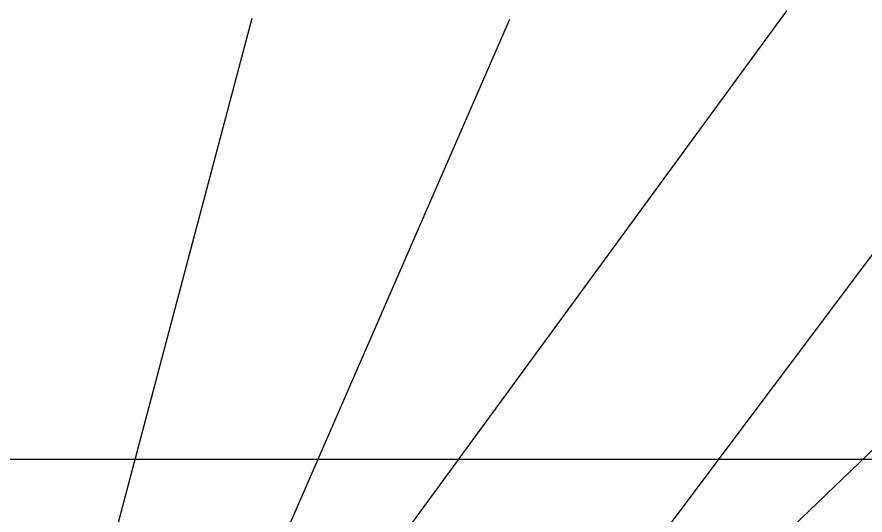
# Model space of a CAD drawing. Header units: millimetres. Extents: x 3412 to 3654, y 20 to 191.
# Drawn here: x 3550.98 to 3571.99, y 153.01 to 165.36 of the extents above; entities that cross this region are included whole.
import ezdxf

# ---------------------------------------------------------------- set-up
doc = ezdxf.new("R2010")
doc.units = ezdxf.units.MM
doc.header["$LTSCALE"] = 23.1
doc.layers.add('備註', color=1, linetype='CONTINUOUS')

msp = doc.modelspace()

# ---------------------------------------------------------------- linework, layer by layer
at = {"layer": '備註'}
for p, q in [((3583.85, 165.854), (3563.439, 146.233)), ((3570.044, 165.504), (3555.94, 146.233)), ((3551.74, 146.233), (3556.808, 165.328)), ((3554.89, 146.233), (3563.187, 165.299)), ((3562.24, 146.233), (3576.574, 165.328))]:
    msp.add_line(p, q, dxfattribs=at)
msp.add_lwpolyline([(3533.446, 154.4), (3575.459, 154.4), (3575.459, 131.933), (3533.446, 131.933)], close=True, dxfattribs=at)

doc.saveas('drawing.dxf')
